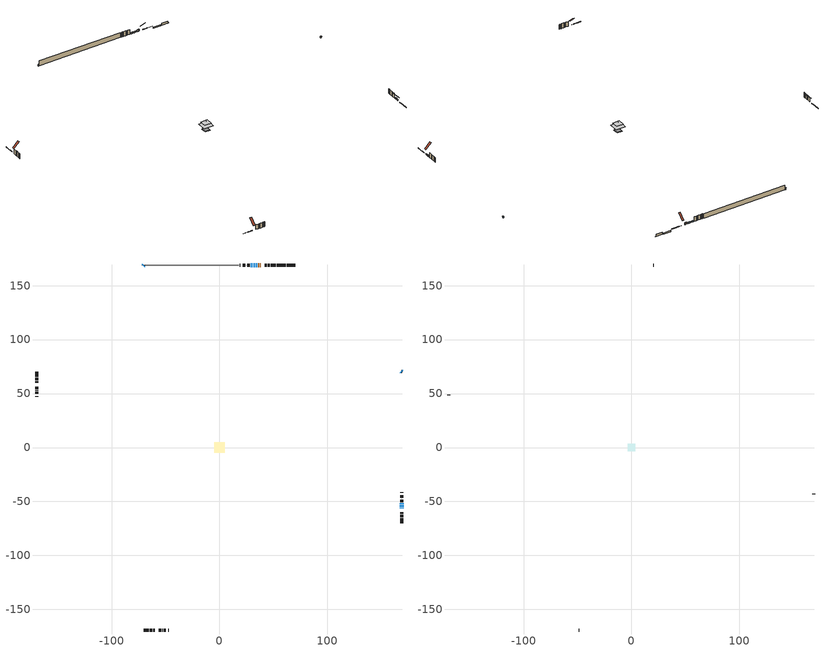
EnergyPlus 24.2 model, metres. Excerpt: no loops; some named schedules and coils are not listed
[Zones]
conditioned space
 floor outside (Floor1 construction): -0.71,-0.71 -0.71,0.71 0.71,0.71 0.71,-0.71 z1.37
 floor adiabatic (AdiabaticFloorConstruction): -4.86,-4.86 -4.86,4.86 4.86,4.86 4.86,-4.86 z3.81
 floor foundation (Slab1 construction): -2.56,-2.56 -2.56,2.56 2.56,2.56 2.56,-2.56 z-0.76
 floor foundation (Slab1 construction 1): -2.61,-2.61 -2.61,2.61 2.61,2.61 2.61,-2.61 z-1.07
 wall outside (RimJoist1 construction): 52.04,169.12 47.37,169.12 / -70.05,-169.12 -65.39,-169.12 / -169.12,70.05 -169.12,65.39 / 169.12,-70.05 169.12,-65.39 z1.37:1.67
 wall outside (RimJoist2 construction): 46.44,169.12 44.5,169.12 / -64.46,-169.12 -62.52,-169.12 / -169.12,64.46 -169.12,62.52 / 169.12,-64.46 169.12,-62.52 z1.37:1.67
 wall outside (RimJoist3 construction): 43.57,169.12 42.04,169.12 / -61.59,-169.12 -60.06,-169.12 / -169.12,61.59 -169.12,60.06 / 169.12,-61.59 169.12,-60.06 z1.37:1.67
 wall outside (AdiabaticWallConstruction 1): 38.21,169.12 37.92,169.12 / 36.99,169.12 36.06,169.12 z1.37:3.4
 wall outside (AdiabaticWallConstruction): 169.12,-56.22 169.12,-55.66 z1.37:2.23; 35.13,169.12 34.16,169.12 / 33.23,169.12 32.35,169.12 / 31.42,169.12 31.03,169.12 / 30.11,169.12 29.17,169.12 / 169.12,-52.64 169.12,-51.81 z1.37:2.59; 169.12,-54.74 169.12,-53.57 z1.37:2.54; 169.12,70.05 168.62,70.56 / -70.05,169.12 -70.56,168.62 z1.37:2.44
 wall outside (Wall1 construction): 28.24,169.12 25.8,169.12 / -56.22,-169.12 -53.78,-169.12 / -169.12,56.22 -169.12,53.78 / 169.12,-50.88 169.12,-48.44 z1.37:6.25
 wall outside (Wall2 construction): 24.87,169.12 24.8,169.12 / -52.85,-169.12 -52.78,-169.12 / -169.12,52.85 -169.12,52.78 / 169.12,-47.51 169.12,-47.44 z1.37:6.25
 wall outside (Wall3 construction): 23.88,169.12 21.62,169.12 / -51.85,-169.12 -49.6,-169.12 / -169.12,51.85 -169.12,49.6 / 169.12,-46.51 169.12,-44.26 z1.37:6.25
 wall outside (Wall5 construction): 19.41,169.12 18.98,169.12 / -47.39,-169.12 -46.95,-169.12 / -169.12,47.39 -169.12,46.95 / 169.12,-42.05 169.12,-41.61 z1.37:6.25
 wall foundation (FoundationWall1 construction): 62.13,169.12,-0.76 62.13,169.12,1.37 68.62,169.12,1.37 68.62,169.12,-0.66 70.05,169.12,-0.66 70.05,169.12,-0.76
 wall foundation (FoundationWall2 construction): 61.2,169.12 52.97,169.12 z-1.07:0.3
 wall adiabatic (Wall6 construction): 18.05,169.12 -69.12,169.12 z1.37:6.25
 window (WindowConstruction): 169.12,-56.22 169.12,-55.66 z1.37:2.23
 window (WindowConstruction 1): 35.13,169.12 34.16,169.12 z1.37:2.59
 window (WindowConstruction 7): 33.23,169.12 32.35,169.12 z1.37:2.59
 window (WindowConstruction 2): 169.12,-54.74 169.12,-53.57 z1.37:2.54
 window (WindowConstruction 3): 31.42,169.12 31.04,169.12 z1.37:2.59
 window (WindowConstruction 4): 30.11,169.12 29.17,169.12 z1.37:2.59
 window (WindowConstruction 5): 169.12,70.05 168.62,70.56 z1.37:2.44
 window (WindowConstruction 6): -70.05,169.12 -70.56,168.62 z1.37:2.44
 window (WindowConstruction 8): 169.12,-52.64 169.12,-51.81 z1.37:2.59
 door (Door): 38.21,169.12 37.92,169.12 z1.37:3.4
 door (Door 1): 36.99,169.12 36.06,169.12 z1.37:3.4
 ceiling adiabatic (AdiabaticFloorConstruction): 4.86,-4.86 4.86,4.86 -4.86,4.86 -4.86,-4.86 z3.81
 roof outside (Roof2 construction): -1.52,1.52 -1.52,-1.52 1.52,-1.52 1.52,1.52 z6.25
attic - vented
 floor to conditioned space (Floor2 construction Reversed): -3.32,-3.32 -3.32,3.32 3.32,3.32 3.32,-3.32 z6.25
 wall outside (Wall4 construction): 20.69,169.12 20.34,169.12 / -48.67,-169.12 -48.32,-169.12 / -169.12,48.67 -169.12,48.32 / 169.12,-43.33 169.12,-42.98 z1.37:6.25
 roof outside (Roof1 construction): 39.14,169.12,6.25 39.14,163.54,11.83 41.11,163.54,11.83 41.11,169.12,6.25; -57.15,-169.12,6.25 -57.15,-163.54,11.83 -59.13,-163.54,11.83 -59.13,-169.12,6.25; -169.12,57.15,6.25 -163.54,57.15,11.83 -163.54,59.13,11.83 -169.12,59.13,6.25; 169.12,-57.15,6.25 163.54,-57.15,11.83 163.54,-59.13,11.83 169.12,-59.13,6.25
shading: 169.12,-55.37 169.12,-56.52 169.42,-56.52 169.42,-55.37 z2.53; 169.12,-53.27 169.12,-55.03 169.73,-55.03 169.73,-53.27 z2.84; 168.41,70.77 169.34,69.84 169.55,70.05 168.62,70.98 z2.74; -70.77,168.41 -69.84,169.34 -70.05,169.55 -70.98,168.62 z2.74
[Building]
Building 1: Terrain=Suburbs
[Site:Location]
Vancouver Intl AP_BC: Latitude {deg}=49.19; Longitude {deg}=-123.18; Time Zone {hr}=-8; Elevation {m}=4; Keep Site Location Information=Yes
[Site:GroundTemperature:Shallow]
8.06451, 6.96315, 6.87495, 7.3976, 9.49575, 11.5841, 13.3946, 14.5416, 14.639, 13.7062, 11.9418, 9.91751
[Site:WaterMainsTemperature]
Calculation Method=Schedule; Temperature Schedule=mains temperature schedule
[Material] Roughness=Rough; Thermal Absorptance=0.9
Name | Thickness {m} | Conductivity {W/m-K} | Density {kg/m3} | Specific Heat {J/kg-K} | Solar Absorptance | Visible Absorptance
asphalt or fiberglass shingles | 0.00635 | 0.162714 | 1121.4 | 1465.45 | 0.4 | 0.4
ceiling loosefill ins | 0.0846667 | 0.0480833 | 16.02 | 1046.75 | 0.7 | 0.7
ceiling stud and cavity | 0.1397 | 0.112217 | 65.682 | 1177.47 | 0.7 | 0.7
concrete 4.0 in. | 0.1016 | 1.803125 | 2242.8 | 837.4 | 0.7 | 0.7
concrete 8.0 in. | 0.2032 | 1.803125 | 2242.8 | 837.4 | 0.7 | 0.7
door material | 0.04445 | 0.188738 | 512.64 | 1214.23 | 0.7 | 0.7
door material 1 | 0.04445 | 0.0451087 | 512.64 | 1214.23 | 0.7 | 0.7
exterior vertical ins | 0.0424921 | 0.029427 | 32.04 | 1214.23 | 0.7 | 0.7
exterior vertical ins 1 | 0.0413154 | 0.029427 | 32.04 | 1214.23 | 0.7 | 0.7
floor covering | 0.0127 | 0.0433444 | 54.468 | 1339.84 | 0.6 | 0.6
floor rigid ins; roof rigid ins | 0.051816 | 0.029427 | 32.04 | 1214.23 | 0.7 | 0.7
floor rigid ins 1; wall rigid ins 1 | 0.512978 | 0.029427 | 32.04 | 1214.23 | 0.7 | 0.7
floor stud and cavity | 0.1397 | 0.0882315 | 92.3553 | 1139.71 | 0.7 | 0.7
floor stud and cavity 1 | 0.1397 | 1.75129 | 37.0049 | 1207.88 | 0.7 | 0.7
furniture material conditioned space 1 | 0.1524 | 0.115458 | 640.8 | 1214.23 | 0.6 | 0.6
gypsum board | 0.0127 | 0.160291 | 801 | 837.4 | 0.6 | 0.6
gypsum board 1 | 0.0127 | 0.160291 | 801 | 837.4 | 0.7 | 0.7
osb sheathing 0.5 in. | 0.0127 | 0.115458 | 512.64 | 1214.23 | 0.7 | 0.7
osb sheathing 0.75 in. | 0.01905 | 0.115458 | 512.64 | 1214.23 | 0.7 | 0.7
osb sheathing 2.0 in. | 0.0508 | 0.115458 | 512.64 | 1214.23 | 0.7 | 0.7
rim joist stud and cavity | 0.0508 | 0.0281579 | 125.044 | 1163.47 | 0.6 | 0.6
rim joist stud and cavity 1 | 0.0508 | 0.028296 | 125.044 | 1163.47 | 0.6 | 0.6
roof stud and cavity | 0.2032 | 0.1892 | 78.34581 | 1123.46 | 0.7 | 0.7
wall rigid ins | 0.051816 | 0.029427 | 32.04 | 1214.23 | 0.4 | 0.4
wall stud and cavity | 0.1397 | 0.0740787 | 139.0536 | 1170.24 | 0.7 | 0.7
wall stud and cavity 1 | 0.1397 | 0.0902599 | 139.0536 | 1170.24 | 0.7 | 0.7
wall stud and cavity 2 | 0.1397 | 0.0739406 | 139.0536 | 1170.24 | 0.7 | 0.7
wall stud and cavity 3 | 0.0889 | 6.9971 | 50.32683 | 1063.81 | 0.6 | 0.6
wall stud and cavity 4 | 0.1397 | 0.0958206 | 139.0536 | 1170.24 | 0.7 | 0.7
wall stud and cavity 5 | 0.1397 | 0.47928 | 139.0536 | 1170.24 | 0.7 | 0.7
wall stud and cavity 6 | 0.0889 | 0.380278 | 52.3479 | 1209.89 | 0.7 | 0.7
wall stud and cavity 7 | 0.0889 | 0.391764 | 83.0341 | 1211.67 | 0.7 | 0.7
wood siding | 0.0254 | 0.102417 | 544.68 | 1172.36 | 0.4 | 0.4
wood siding 1 | 0.00254 | 0.102417 | 544.68 | 1172.36 | 0.4 | 0.4
wood siding 2; wood siding 3; wood siding 4 | 0.0254 | 0.102417 | 544.68 | 1172.36 | 0.7 | 0.7
[WindowMaterial:SimpleGlazingSystem]
Name | U-Factor {W/m2-K} | Solar Heat Gain Coefficient
WindowMaterial | 2.24622 | 0.33
WindowMaterial 1 | 1.99127 | 0.38
WindowMaterial 2 | 2.09632 | 0.37
WindowMaterial 3 | 3.13369 | 0.48
WindowMaterial 4 | 1.83456 | 0.43
WindowMaterial 5 | 2.1054 | 0.36
WindowMaterial 6 | 2.95142 | 0.64
WindowMaterial 7 | 2.16161 | 0.35
[Construction]
AdiabaticFloorConstruction: floor stud and cavity 1, floor rigid ins 1, osb sheathing 0.75 in., floor covering
AdiabaticWallConstruction: wood siding 3, wall rigid ins 1, wall stud and cavity 6, gypsum board
AdiabaticWallConstruction 1: wood siding 4, wall rigid ins 1, wall stud and cavity 6, gypsum board
Door: door material
Door 1: door material 1
Floor1 construction: floor stud and cavity, floor rigid ins, osb sheathing 0.75 in., floor covering
Floor2 construction Reversed: gypsum board, ceiling stud and cavity, ceiling loosefill ins
FoundationWall1 construction; FoundationWall2 construction: concrete 8.0 in., gypsum board 1
furniture construction conditioned space 1: furniture material conditioned space 1
PartitionWallConstruction: gypsum board, wall stud and cavity 7, gypsum board
RimJoist1 construction: wood siding 2, osb sheathing 2.0 in., rim joist stud and cavity
RimJoist2 construction; RimJoist3 construction: wood siding 2, osb sheathing 2.0 in., rim joist stud and cavity 1
Roof1 construction: asphalt or fiberglass shingles
Roof2 construction: asphalt or fiberglass shingles, roof rigid ins, osb sheathing 0.75 in., roof stud and cavity, gypsum board
Slab1 construction; Slab1 construction 1: concrete 4.0 in.
Wall1 construction: wood siding, osb sheathing 0.5 in., wall stud and cavity, gypsum board
Wall2 construction: wood siding, osb sheathing 0.5 in., wall stud and cavity 1, gypsum board
Wall3 construction: wood siding, osb sheathing 0.5 in., wall stud and cavity 2, gypsum board
Wall4 construction: wood siding 1, wall stud and cavity 3
Wall5 construction: wood siding, osb sheathing 0.5 in., wall stud and cavity 4, gypsum board
Wall6 construction: wall rigid ins, osb sheathing 0.5 in., wall stud and cavity 5, gypsum board
WindowConstruction: WindowMaterial
WindowConstruction 1: WindowMaterial 1
WindowConstruction 2: WindowMaterial 2
WindowConstruction 3: WindowMaterial 3
WindowConstruction 4: WindowMaterial 4
WindowConstruction 5; WindowConstruction 6: WindowMaterial 5
WindowConstruction 7: WindowMaterial 6
WindowConstruction 8: WindowMaterial 7
[Zone] Multiplier=1; Part of Total Floor Area=Yes
Name | Volume {m3}
attic - vented | 34.5724
conditioned space | 380.4
[Space]
Name | Zone | Volume {m3}
attic - vented 1 | attic - vented | 34.5724
conditioned space 1 | conditioned space | 380.4
[ZoneInfiltration:EffectiveLeakageArea]
infil attic - vented 1: Zone or Space=attic - vented 1; Schedule=Always On Discrete; Effective Air Leakage Area {cm2}=1826.9; Stack Coefficient=0.00072766; Wind Coefficient=1.82257e-05
[ZoneMixing]
whole house fan mix: Zone or Space=attic - vented; Schedule=Always On Continuous; Design Flow Rate Calculation Method=Flow/Zone; Design Flow Rate {m3/s}=0; Source Zone or Space=conditioned space
[SurfaceProperty:ExposedFoundationPerimeter] Exposed Perimeter Calculation Method=TotalExposedPerimeter
Name | Total Exposed Perimeter {m}
Slab1 | 7.92501
Slab1 1 | 8.23
[InternalMass] Zone or ZoneList=conditioned space; Space or SpaceList=conditioned space 1
Name | Construction | Surface Area {m2}
furniture mass conditioned space 1 | furniture construction conditioned space 1 | 59.9921
partition wall mass | PartitionWallConstruction | 149.98
[Lights]
interior lighting: Zone or ZoneList or Space or SpaceList=conditioned space 1; Schedule=interior lighting schedule; Design Level Calculation Method=LightingLevel; Lighting Level {W}=343.2; Return Air Fraction=0; Fraction Radiant=0.6; Fraction Visible=0.2; Fraction Replaceable=1
[People]
occupants: Zone or ZoneList or Space or SpaceList=conditioned space 1; Number of People Schedule=occupants schedule; Number of People Calculation Method=People; Number of People=3; Fraction Radiant=0.314171; Sensible Heat Fraction=0.56303; Activity Level Schedule=occupants activity schedule; Carbon Dioxide Generation Rate {m3/s-W}=0; Enable ASHRAE 55 Comfort Warnings=No; Mean Radiant Temperature Calculation Type=EnclosureAveraged
[ElectricEquipment] Zone or ZoneList or Space or SpaceList=conditioned space 1; Design Level Calculation Method=EquipmentLevel
Name | Schedule | Design Level {W} | Fraction Latent | Fraction Radiant | Fraction Lost
clothes dryer | clothes dryer schedule | 140.772 | 0.015 | 0.081 | 0.85
clothes washer | clothes washer schedule | 32.1985 | 0.03 | 0.162 | 0.7
cooking range | cooking range schedule | 208.969 | 0.08 | 0.432 | 0.2
dishwasher | dishwasher schedule | 66.8632 | 0.3 | 0.18 | 0.4
fridge | fridge schedule | 72.9452 | 0 | 0.6 | 0
mech vent bath fan 0 | mech vent bath fan 0 schedule | 25.1 | 0 | 0 | 1
mech vent bath fan 1 | mech vent bath fan 1 schedule | 25.1 | 0 | 0 | 1
mech vent house fan | mech vent house fan schedule | 0 | 0 | 0 | 1
mech vent house fan cfis | mech vent house fan cfis schedule | 0 | 0 | 0 | 0
mech vent range fan 0 | mech vent range fan 0 schedule | 57 | 0 | 0 | 1
misc plug loads | misc plug loads schedule | 494.7 | 0.045 | 0.513 | 0.1
whole house fan | Always On Discrete | 0 | 0 | 0 | 1
[OtherEquipment] Zone or ZoneList or Space or SpaceList=conditioned space 1; Design Level Calculation Method=EquipmentLevel
Name | Fuel Type | Schedule | Design Level {W} | Fraction Latent | Fraction Radiant | Fraction Lost
clothes dryer 1 | Electricity | clothes dryer schedule | 0 | 0.015 | 0.081 | 0.85
cooking range 1 | Electricity | cooking range schedule | 0 | 0.08 | 0.432 | 0.2
general water use latent | None | general water use schedule | 59.3978 | 1 | 0 | 0
general water use sensible | None | general water use schedule | -58.539 | 0 | 0.6 | 0
mech vent house fan latent load | None | Always On Discrete | 0 | 1 | 0 | 0
mech vent house fan sensible load | None | Always On Discrete | 0 | 0 | 0 | 0
water heater energy adjustment1 | Electricity | Always On Discrete | 0.01 | 0 | 0 | 1
[ZoneInfiltration:DesignFlowRate] Zone or ZoneList or Space or SpaceList=conditioned space 1; Schedule=Always On Discrete; Design Flow Rate Calculation Method=Flow/Zone; Design Flow Rate {m3/s}=0
infil flow; natural vent flow; whole house fan flow
[ZoneControl:Thermostat]
conditioned space Thermostat: Zone or ZoneList=conditioned space; Control Type Schedule=conditioned space Thermostat Schedule; Control 1=conditioned space temperature setpoint; Temperature Difference Between Cutout And Setpoint {deltaC}=0
[ThermostatSetpoint:DualSetpoint]
conditioned space temperature setpoint: Heating Setpoint Temperature Schedule=heating setpoint; Cooling Setpoint Temperature Schedule=cooling setpoint
[AirLoopHVAC:UnitarySystem]
unit heater unitary system: Control Type=Load; Controlling Zone or Thermostat Location=conditioned space; Dehumidification Control Type=None; Availability Schedule=Always On Discrete; Supply Fan=unit heater supply fan; Fan Placement=BlowThrough; Supply Air Fan Operating Mode Schedule=unit heater auto fan schedule; Heating Coil=unit heater htg coil; DX Heating Coil Sizing Ratio=1; Use DOAS DX Cooling Coil=No; Minimum Supply Air Temperature {C}=2; Latent Load Control=SensibleOnlyLoadControl; Cooling Supply Air Flow Rate Method=None; Heating Supply Air Flow Rate Method=SupplyAirFlowRate; Heating Supply Air Flow Rate {m3/s}=0.00141584; No Load Supply Air Flow Rate Method=SupplyAirFlowRate; No Load Supply Air Flow Rate {m3/s}=0; No Load Supply Air Flow Rate Control Set To Low Speed=Yes; Maximum Supply Air Temperature {C}=48.8889; Maximum Outdoor Dry-Bulb Temperature for Supplemental Heater Operation {C}=21; Ancillary On-Cycle Electric Power {W}=0; Ancillary Off-Cycle Electric Power {W}=0
[Zone equipment]
conditioned space: electric baseboard, unit heater unitary system
[Foundation:Kiva] Initial Indoor Air Temperature {C}=18; Wall Depth Below Slab {m}=0.2032; Custom Block X Position 1 {m}=0.2159; Custom Block Z Position 1 {m}=0
Name | Wall Height Above Grade {m} | Custom Block Material Name 1 | Custom Block Depth 1 {m}
Foundation Kiva 1 | 1.37002 | exterior vertical ins | 2.13
Foundation Kiva 2 | 0.300015 | exterior vertical ins 1 | 1.37002
[Foundation:Kiva:Settings]
Soil Conductivity {W/m-K}=0.849921; Soil Density {kg/m3}=1842.3; Soil Specific Heat {J/kg-K}=418.7; Ground Solar Absorptivity=0.9; Ground Thermal Absorptivity=0.9; Ground Surface Roughness {m}=0.03; Far-Field Width {m}=40; Deep-Ground Boundary Condition=ZeroFlux; Deep-Ground Depth {m}=40; Minimum Cell Dimension {m}=0.2; Maximum Cell Growth Coefficient=3; Simulation Timestep=Timestep
[Exterior:Lights]
exterior lighting: Schedule=exterior lighting schedule; Design Level {W}=75.6
[EnergyManagementSystem:Sensor] Output:Variable or Output:Meter Index Key=conditioned space
Name | Output:Variable or Output:Meter
conditioned_space_clg_unmet_s | Zone Cooling Setpoint Not Met Time
conditioned_space_htg_unmet_s | Zone Heating Setpoint Not Met Time
fridge_tin_s; tin_s; tin_s_1 | Zone Mean Air Temperature
tout_s | Zone Outdoor Air Drybulb Temperature
win_s | Zone Air Humidity Ratio
[Schedule:Constant]
Name | Hourly Value
Always On Continuous; mech vent house fan schedule; mech vent house fan cfis schedule; Always On Discrete | 1
occupants activity schedule | 117.228
fridge schedule; unit heater auto fan schedule | 0
[Schedule:Week:Daily]
interior lighting schedule Week Rule - Jan1-Jan27: interior lighting schedule day, interior lighting schedule day, interior lighting schedule day, interior lighting schedule day, interior lighting schedule day, interior lighting schedule day, interior lighting schedule day, interior lighting schedule default day, interior lighting schedule default day, interior lighting schedule default day, interior lighting schedule default day, interior lighting schedule default day
interior lighting schedule Week Rule - Jan28-Feb3: interior lighting schedule day, interior lighting schedule day, interior lighting schedule day, interior lighting schedule day, interior lighting schedule day 1, interior lighting schedule day 1, interior lighting schedule day 1, interior lighting schedule default day, interior lighting schedule default day, interior lighting schedule default day, interior lighting schedule default day, interior lighting schedule default day
interior lighting schedule Week Rule - Feb4-Feb24: interior lighting schedule day 1, interior lighting schedule day 1, interior lighting schedule day 1, interior lighting schedule day 1, interior lighting schedule day 1, interior lighting schedule day 1, interior lighting schedule day 1, interior lighting schedule default day, interior lighting schedule default day, interior lighting schedule default day, interior lighting schedule default day, interior lighting schedule default day
interior lighting schedule Week Rule - Feb25-Mar3: interior lighting schedule day 1, interior lighting schedule day 1, interior lighting schedule day 1, interior lighting schedule day 1, interior lighting schedule day 2, interior lighting schedule day 2, interior lighting schedule day 2, interior lighting schedule default day, interior lighting schedule default day, interior lighting schedule default day, interior lighting schedule default day, interior lighting schedule default day
interior lighting schedule Week Rule - Mar4-Mar31: interior lighting schedule day 2, interior lighting schedule day 2, interior lighting schedule day 2, interior lighting schedule day 2, interior lighting schedule day 2, interior lighting schedule day 2, interior lighting schedule day 2, interior lighting schedule default day, interior lighting schedule default day, interior lighting schedule default day, interior lighting schedule default day, interior lighting schedule default day
interior lighting schedule Week Rule - Apr1-Apr28: interior lighting schedule day 3, interior lighting schedule day 3, interior lighting schedule day 3, interior lighting schedule day 3, interior lighting schedule day 3, interior lighting schedule day 3, interior lighting schedule day 3, interior lighting schedule default day, interior lighting schedule default day, interior lighting schedule default day, interior lighting schedule default day, interior lighting schedule default day
interior lighting schedule Week Rule - Apr29-May5: interior lighting schedule day 3, interior lighting schedule day 3, interior lighting schedule day 4, interior lighting schedule day 4, interior lighting schedule day 4, interior lighting schedule day 4, interior lighting schedule day 4, interior lighting schedule default day, interior lighting schedule default day, interior lighting schedule default day, interior lighting schedule default day, interior lighting schedule default day
interior lighting schedule Week Rule - May6-May26: interior lighting schedule day 4, interior lighting schedule day 4, interior lighting schedule day 4, interior lighting schedule day 4, interior lighting schedule day 4, interior lighting schedule day 4, interior lighting schedule day 4, interior lighting schedule default day, interior lighting schedule default day, interior lighting schedule default day, interior lighting schedule default day, interior lighting schedule default day
interior lighting schedule Week Rule - May27-Jun2: interior lighting schedule day 4, interior lighting schedule day 4, interior lighting schedule day 4, interior lighting schedule day 4, interior lighting schedule day 4, interior lighting schedule day 5, interior lighting schedule day 5, interior lighting schedule default day, interior lighting schedule default day, interior lighting schedule default day, interior lighting schedule default day, interior lighting schedule default day
interior lighting schedule Week Rule - Jun3-Jun30: interior lighting schedule day 5, interior lighting schedule day 5, interior lighting schedule day 5, interior lighting schedule day 5, interior lighting schedule day 5, interior lighting schedule day 5, interior lighting schedule day 5, interior lighting schedule default day, interior lighting schedule default day, interior lighting schedule default day, interior lighting schedule default day, interior lighting schedule default day
interior lighting schedule Week Rule - Jul1-Jul28: interior lighting schedule day 6, interior lighting schedule day 6, interior lighting schedule day 6, interior lighting schedule day 6, interior lighting schedule day 6, interior lighting schedule day 6, interior lighting schedule day 6, interior lighting schedule default day, interior lighting schedule default day, interior lighting schedule default day, interior lighting schedule default day, interior lighting schedule default day
interior lighting schedule Week Rule - Jul29-Aug4: interior lighting schedule day 6, interior lighting schedule day 6, interior lighting schedule day 6, interior lighting schedule day 7, interior lighting schedule day 7, interior lighting schedule day 7, interior lighting schedule day 7, interior lighting schedule default day, interior lighting schedule default day, interior lighting schedule default day, interior lighting schedule default day, interior lighting schedule default day
interior lighting schedule Week Rule - Aug5-Aug25: interior lighting schedule day 7, interior lighting schedule day 7, interior lighting schedule day 7, interior lighting schedule day 7, interior lighting schedule day 7, interior lighting schedule day 7, interior lighting schedule day 7, interior lighting schedule default day, interior lighting schedule default day, interior lighting schedule default day, interior lighting schedule default day, interior lighting schedule default day
interior lighting schedule Week Rule - Aug26-Sep1: interior lighting schedule day 7, interior lighting schedule day 7, interior lighting schedule day 7, interior lighting schedule day 7, interior lighting schedule day 7, interior lighting schedule day 7, interior lighting schedule day 8, interior lighting schedule default day, interior lighting schedule default day, interior lighting schedule default day, interior lighting schedule default day, interior lighting schedule default day
interior lighting schedule Week Rule - Sep2-Sep29: interior lighting schedule day 8, interior lighting schedule day 8, interior lighting schedule day 8, interior lighting schedule day 8, interior lighting schedule day 8, interior lighting schedule day 8, interior lighting schedule day 8, interior lighting schedule default day, interior lighting schedule default day, interior lighting schedule default day, interior lighting schedule default day, interior lighting schedule default day
interior lighting schedule Week Rule - Sep30-Oct6: interior lighting schedule day 8, interior lighting schedule day 9, interior lighting schedule day 9, interior lighting schedule day 9, interior lighting schedule day 9, interior lighting schedule day 9, interior lighting schedule day 9, interior lighting schedule default day, interior lighting schedule default day, interior lighting schedule default day, interior lighting schedule default day, interior lighting schedule default day
interior lighting schedule Week Rule - Oct7-Oct27: interior lighting schedule day 9, interior lighting schedule day 9, interior lighting schedule day 9, interior lighting schedule day 9, interior lighting schedule day 9, interior lighting schedule day 9, interior lighting schedule day 9, interior lighting schedule default day, interior lighting schedule default day, interior lighting schedule default day, interior lighting schedule default day, interior lighting schedule default day
interior lighting schedule Week Rule - Oct28-Nov3: interior lighting schedule day 9, interior lighting schedule day 9, interior lighting schedule day 9, interior lighting schedule day 9, interior lighting schedule day 10, interior lighting schedule day 10, interior lighting schedule day 10, interior lighting schedule default day, interior lighting schedule default day, interior lighting schedule default day, interior lighting schedule default day, interior lighting schedule default day
interior lighting schedule Week Rule - Nov4-Nov24: interior lighting schedule day 10, interior lighting schedule day 10, interior lighting schedule day 10, interior lighting schedule day 10, interior lighting schedule day 10, interior lighting schedule day 10, interior lighting schedule day 10, interior lighting schedule default day, interior lighting schedule default day, interior lighting schedule default day, interior lighting schedule default day, interior lighting schedule default day
interior lighting schedule Week Rule - Nov25-Dec1: interior lighting schedule day 10, interior lighting schedule day 10, interior lighting schedule day 10, interior lighting schedule day 10, interior lighting schedule day 10, interior lighting schedule day 10, interior lighting schedule day 11, interior lighting schedule default day, interior lighting schedule default day, interior lighting schedule default day, interior lighting schedule default day, interior lighting schedule default day
interior lighting schedule Week Rule - Dec2-Dec31: interior lighting schedule day 11, interior lighting schedule day 11, interior lighting schedule day 11, interior lighting schedule day 11, interior lighting schedule day 11, interior lighting schedule day 11, interior lighting schedule day 11, interior lighting schedule default day, interior lighting schedule default day, interior lighting schedule default day, interior lighting schedule default day, interior lighting schedule default day
occupants schedule Week Rule - Jan1-Dec31: occupants schedule day, occupants schedule day, occupants schedule day, occupants schedule day, occupants schedule day, occupants schedule day, occupants schedule day, occupants schedule default day, occupants schedule default day, occupants schedule default day, occupants schedule default day, occupants schedule default day
clothes dryer schedule Week Rule - Jan1-Dec31: clothes dryer schedule day, clothes dryer schedule day, clothes dryer schedule day, clothes dryer schedule day, clothes dryer schedule day, clothes dryer schedule day, clothes dryer schedule day, clothes dryer schedule default day, clothes dryer schedule default day, clothes dryer schedule default day, clothes dryer schedule default day, clothes dryer schedule default day
clothes washer schedule Week Rule - Jan1-Dec31: clothes washer schedule day, clothes washer schedule day, clothes washer schedule day, clothes washer schedule day, clothes washer schedule day, clothes washer schedule day, clothes washer schedule day, clothes washer schedule default day, clothes washer schedule default day, clothes washer schedule default day, clothes washer schedule default day, clothes washer schedule default day
cooking range schedule Week Rule - Jan1-Dec31: cooking range schedule day, cooking range schedule day, cooking range schedule day, cooking range schedule day, cooking range schedule day, cooking range schedule day, cooking range schedule day, cooking range schedule default day, cooking range schedule default day, cooking range schedule default day, cooking range schedule default day, cooking range schedule default day
dishwasher schedule Week Rule - Jan1-Dec31: dishwasher schedule day, dishwasher schedule day, dishwasher schedule day, dishwasher schedule day, dishwasher schedule day, dishwasher schedule day, dishwasher schedule day, dishwasher schedule default day, dishwasher schedule default day, dishwasher schedule default day, dishwasher schedule default day, dishwasher schedule default day
mech vent bath fan 0 schedule Week Rule - Jan1-Dec31: mech vent bath fan 0 schedule day, mech vent bath fan 0 schedule day, mech vent bath fan 0 schedule day, mech vent bath fan 0 schedule day, mech vent bath fan 0 schedule day, mech vent bath fan 0 schedule day, mech vent bath fan 0 schedule day, mech vent bath fan 0 schedule default day, mech vent bath fan 0 schedule default day, mech vent bath fan 0 schedule default day, mech vent bath fan 0 schedule default day, mech vent bath fan 0 schedule default day
mech vent bath fan 1 schedule Week Rule - Jan1-Dec31: mech vent bath fan 1 schedule day, mech vent bath fan 1 schedule day, mech vent bath fan 1 schedule day, mech vent bath fan 1 schedule day, mech vent bath fan 1 schedule day, mech vent bath fan 1 schedule day, mech vent bath fan 1 schedule day, mech vent bath fan 1 schedule default day, mech vent bath fan 1 schedule default day, mech vent bath fan 1 schedule default day, mech vent bath fan 1 schedule default day, mech vent bath fan 1 schedule default day
mech vent range fan 0 schedule Week Rule - Jan1-Dec31: mech vent range fan 0 schedule day, mech vent range fan 0 schedule day, mech vent range fan 0 schedule day, mech vent range fan 0 schedule day, mech vent range fan 0 schedule day, mech vent range fan 0 schedule day, mech vent range fan 0 schedule day, mech vent range fan 0 schedule default day, mech vent range fan 0 schedule default day, mech vent range fan 0 schedule default day, mech vent range fan 0 schedule default day, mech vent range fan 0 schedule default day
misc plug loads schedule Week Rule - Jan1-Dec31: misc plug loads schedule day, misc plug loads schedule day, misc plug loads schedule day, misc plug loads schedule day, misc plug loads schedule day, misc plug loads schedule day, misc plug loads schedule day, misc plug loads schedule default day, misc plug loads schedule default day, misc plug loads schedule default day, misc plug loads schedule default day, misc plug loads schedule default day
general water use schedule Week Rule - Jan1-Dec31: general water use schedule day, general water use schedule day, general water use schedule day, general water use schedule day, general water use schedule day, general water use schedule day, general water use schedule day, general water use schedule default day, general water use schedule default day, general water use schedule default day, general water use schedule default day, general water use schedule default day
exterior lighting schedule Week Rule - Jan1-Jan27: exterior lighting schedule day, exterior lighting schedule day, exterior lighting schedule day, exterior lighting schedule day, exterior lighting schedule day, exterior lighting schedule day, exterior lighting schedule day, exterior lighting schedule default day, exterior lighting schedule default day, exterior lighting schedule default day, exterior lighting schedule default day, exterior lighting schedule default day
exterior lighting schedule Week Rule - Jan28-Feb3: exterior lighting schedule day, exterior lighting schedule day, exterior lighting schedule day, exterior lighting schedule day, exterior lighting schedule day 1, exterior lighting schedule day 1, exterior lighting schedule day 1, exterior lighting schedule default day, exterior lighting schedule default day, exterior lighting schedule default day, exterior lighting schedule default day, exterior lighting schedule default day
exterior lighting schedule Week Rule - Feb4-Feb24: exterior lighting schedule day 1, exterior lighting schedule day 1, exterior lighting schedule day 1, exterior lighting schedule day 1, exterior lighting schedule day 1, exterior lighting schedule day 1, exterior lighting schedule day 1, exterior lighting schedule default day, exterior lighting schedule default day, exterior lighting schedule default day, exterior lighting schedule default day, exterior lighting schedule default day
exterior lighting schedule Week Rule - Feb25-Mar3: exterior lighting schedule day 1, exterior lighting schedule day 1, exterior lighting schedule day 1, exterior lighting schedule day 1, exterior lighting schedule day 2, exterior lighting schedule day 2, exterior lighting schedule day 2, exterior lighting schedule default day, exterior lighting schedule default day, exterior lighting schedule default day, exterior lighting schedule default day, exterior lighting schedule default day
exterior lighting schedule Week Rule - Mar4-Mar31: exterior lighting schedule day 2, exterior lighting schedule day 2, exterior lighting schedule day 2, exterior lighting schedule day 2, exterior lighting schedule day 2, exterior lighting schedule day 2, exterior lighting schedule day 2, exterior lighting schedule default day, exterior lighting schedule default day, exterior lighting schedule default day, exterior lighting schedule default day, exterior lighting schedule default day
[Schedule:Year]
interior lighting schedule: interior lighting schedule Week Rule - Jan1-Jan27, 1, 1, 1, 27, interior lighting schedule Week Rule - Jan28-Feb3, 1, 28, 2, 3, interior lighting schedule Week Rule - Feb4-Feb24, 2, 4, 2, 24, interior lighting schedule Week Rule - Feb25-Mar3, 2, 25, 3, 3, interior lighting schedule Week Rule - Mar4-Mar31, 3, 4, 3, 31, interior lighting schedule Week Rule - Apr1-Apr28, 4, 1, 4, 28, interior lighting schedule Week Rule - Apr29-May5, 4, 29, 5, 5, interior lighting schedule Week Rule - May6-May26, 5, 6, 5, 26, interior lighting schedule Week Rule - May27-Jun2, 5, 27, 6, 2, interior lighting schedule Week Rule - Jun3-Jun30, 6, 3, 6, 30, interior lighting schedule Week Rule - Jul1-Jul28, 7, 1, 7, 28, interior lighting schedule Week Rule - Jul29-Aug4, 7, 29, 8, 4, interior lighting schedule Week Rule - Aug5-Aug25, 8, 5, 8, 25, interior lighting schedule Week Rule - Aug26-Sep1, 8, 26, 9, 1, interior lighting schedule Week Rule - Sep2-Sep29, 9, 2, 9, 29, interior lighting schedule Week Rule - Sep30-Oct6, 9, 30, 10, 6, interior lighting schedule Week Rule - Oct7-Oct27, 10, 7, 10, 27, interior lighting schedule Week Rule - Oct28-Nov3, 10, 28, 11, 3, interior lighting schedule Week Rule - Nov4-Nov24, 11, 4, 11, 24, interior lighting schedule Week Rule - Nov25-Dec1, 11, 25, 12, 1, interior lighting schedule Week Rule - Dec2-Dec31, 12, 2, 12, 31
occupants schedule: occupants schedule Week Rule - Jan1-Dec31, 1, 1, 12, 31
clothes dryer schedule: clothes dryer schedule Week Rule - Jan1-Dec31, 1, 1, 12, 31
clothes washer schedule: clothes washer schedule Week Rule - Jan1-Dec31, 1, 1, 12, 31
cooking range schedule: cooking range schedule Week Rule - Jan1-Dec31, 1, 1, 12, 31
dishwasher schedule: dishwasher schedule Week Rule - Jan1-Dec31, 1, 1, 12, 31
mech vent bath fan 0 schedule: mech vent bath fan 0 schedule Week Rule - Jan1-Dec31, 1, 1, 12, 31
mech vent bath fan 1 schedule: mech vent bath fan 1 schedule Week Rule - Jan1-Dec31, 1, 1, 12, 31
mech vent range fan 0 schedule: mech vent range fan 0 schedule Week Rule - Jan1-Dec31, 1, 1, 12, 31
misc plug loads schedule: misc plug loads schedule Week Rule - Jan1-Dec31, 1, 1, 12, 31
general water use schedule: general water use schedule Week Rule - Jan1-Dec31, 1, 1, 12, 31
exterior lighting schedule: exterior lighting schedule Week Rule - Jan1-Jan27, 1, 1, 1, 27, exterior lighting schedule Week Rule - Jan28-Feb3, 1, 28, 2, 3, exterior lighting schedule Week Rule - Feb4-Feb24, 2, 4, 2, 24, exterior lighting schedule Week Rule - Feb25-Mar3, 2, 25, 3, 3, exterior lighting schedule Week Rule - Mar4-Mar31, 3, 4, 3, 31, exterior lighting schedule Week Rule - Apr1-Apr28, 4, 1, 4, 28, exterior lighting schedule Week Rule - Apr29-May5, 4, 29, 5, 5, exterior lighting schedule Week Rule - May6-May26, 5, 6, 5, 26, exterior lighting schedule Week Rule - May27-Jun2, 5, 27, 6, 2, exterior lighting schedule Week Rule - Jun3-Jun30, 6, 3, 6, 30, exterior lighting schedule Week Rule - Jul1-Jul28, 7, 1, 7, 28, exterior lighting schedule Week Rule - Jul29-Aug4, 7, 29, 8, 4, exterior lighting schedule Week Rule - Aug5-Aug25, 8, 5, 8, 25, exterior lighting schedule Week Rule - Aug26-Sep1, 8, 26, 9, 1, exterior lighting schedule Week Rule - Sep2-Sep29, 9, 2, 9, 29, exterior lighting schedule Week Rule - Sep30-Oct6, 9, 30, 10, 6, exterior lighting schedule Week Rule - Oct7-Oct27, 10, 7, 10, 27, exterior lighting schedule Week Rule - Oct28-Nov3, 10, 28, 11, 3, exterior lighting schedule Week Rule - Nov4-Nov24, 11, 4, 11, 24, exterior lighting schedule Week Rule - Nov25-Dec1, 11, 25, 12, 1, exterior lighting schedule Week Rule - Dec2-Dec31, 12, 2, 12, 31
[Schedule:Compact]
conditioned space Thermostat Schedule: Through: 12/31, For: AllDays, Until: 24:00, 4
mains temperature schedule: Through: 01/01, For: AllDays, Until: 24:00, 11.375, Through: 01/02, For: AllDays, Until: 24:00, 11.3367, Through: 01/03, For: AllDays, Until: 24:00, 11.2994, Through: 01/04, For: AllDays, Until: 24:00, 11.2628, Through: 01/05, For: AllDays, Until: 24:00, 11.2267, Through: 01/06, For: AllDays, Until: 24:00, 11.1917, Through: 01/07, For: AllDays, Until: 24:00, 11.1578, Through: 01/08, For: AllDays, Until: 24:00, 11.1244, Through: 01/09, For: AllDays, Until: 24:00, 11.0917, Through: 01/10, For: AllDays, Until: 24:00, 11.06, Through: 01/11, For: AllDays, Until: 24:00, 11.0289, Through: 01/12, For: AllDays, Until: 24:00, 10.9989, Through: 01/13, For: AllDays, Until: 24:00, 10.97, Through: 01/14, For: AllDays, Until: 24:00, 10.9417, Through: 01/15, For: AllDays, Until: 24:00, 10.9139, Through: 01/16, For: AllDays, Until: 24:00, 10.8878, Through: 01/17, For: AllDays, Until: 24:00, 10.8622, Through: 01/18, For: AllDays, Until: 24:00, 10.8372, Through: 01/19, For: AllDays, Until: 24:00, 10.8133, Through: 01/20, For: AllDays, Until: 24:00, 10.7906, Through: 01/21, For: AllDays, Until: 24:00, 10.7683, Through: 01/22, For: AllDays, Until: 24:00, 10.7478, Through: 01/23, For: AllDays, Until: 24:00, 10.7272, Through: 01/24, For: AllDays, Until: 24:00, 10.7083, Through: 01/25, For: AllDays, Until: 24:00, 10.69, Through: 01/26, For: AllDays, Until: 24:00, 10.6728, Through: 01/27, For: AllDays, Until: 24:00, 10.6567, Through: 01/28, For: AllDays, Until: 24:00, 10.6411, Through: 01/29, For: AllDays, Until: 24:00, 10.6267, Through: 01/30, For: AllDays, Until: 24:00, 10.6133, Through: 01/31, For: AllDays, Until: 24:00, 10.6011, Through: 02/01, For: AllDays, Until: 24:00, 10.59, Through: 02/02, For: AllDays, Until: 24:00, 10.5794, Through: 02/03, For: AllDays, Until: 24:00, 10.57, Through: 02/04, For: AllDays, Until: 24:00, 10.5617, Through: 02/05, For: AllDays, Until: 24:00, 10.5539, Through: 02/06, For: AllDays, Until: 24:00, 10.5478, Through: 02/07, For: AllDays, Until: 24:00, 10.5422, Through: 02/08, For: AllDays, Until: 24:00, 10.5378, Through: 02/09, For: AllDays, Until: 24:00, 10.5339, Through: 02/10, For: AllDays, Until: 24:00, 10.5317, Through: 02/11, For: AllDays, Until: 24:00, 10.53, Through: 02/12, For: AllDays, Until: 24:00, 10.53, Through: 02/13, For: AllDays, Until: 24:00, 10.5306, Through: 02/14, For: AllDays, Until: 24:00, 10.5317, Through: 02/15, For: AllDays, Until: 24:00, 10.5344, Through: 02/16, For: AllDays, Until: 24:00, 10.5378, Through: 02/17, For: AllDays, Until: 24:00, 10.5428, Through: 02/18, For: AllDays, Until: 24:00, 10.5483, Through: 02/19, For: AllDays, Until: 24:00, 10.5544, Through: 02/20, For: AllDays, Until: 24:00, 10.5622, Through: 02/21, For: AllDays, Until: 24:00, 10.5706, Through: 02/22, For: AllDays, Until: 24:00, 10.5806, Through: 02/23, For: AllDays, Until: 24:00, 10.5911, Through: 02/24, For: AllDays, Until: 24:00, 10.6022, Through: 02/25, For: AllDays, Until: 24:00, 10.615, Through: 02/26, For: AllDays, Until: 24:00, 10.6283, Through: 02/27, For: AllDays, Until: 24:00, 10.6428, Through: 02/28, For: AllDays, Until: 24:00, 10.6583, Through: 03/01, For: AllDays, Until: 24:00, 10.6744, Through: 03/02, For: AllDays, Until: 24:00, 10.6917, Through: 03/03, For: AllDays, Until: 24:00, 10.71, Through: 03/04, For: AllDays, Until: 24:00, 10.7294, Through: 03/05, For: AllDays, Until: 24:00, 10.7494, Through: 03/06, For: AllDays, Until: 24:00, 10.7706, Through: 03/07, For: AllDays, Until: 24:00, 10.7928, Through: 03/08, For: AllDays, Until: 24:00, 10.8161, Through: 03/09, For: AllDays, Until: 24:00, 10.84, Through: 03/10, For: AllDays, Until: 24:00, 10.8644, Through: 03/11, For: AllDays, Until: 24:00, 10.8906, Through: 03/12, For: AllDays, Until: 24:00, 10.9167, Through: 03/13, For: AllDays, Until: 24:00, 10.9444, Through: 03/14, For: AllDays, Until: 24:00, 10.9728, Through: 03/15, For: AllDays, Until: 24:00, 11.0022, Through: 03/16, For: AllDays, Until: 24:00, 11.0322, Through: 03/17, For: AllDays, Until: 24:00, 11.0633, Through: 03/18, For: AllDays, Until: 24:00, 11.095, Through: 03/19, For: AllDays, Until: 24:00, 11.1278, Through: 03/20, For: AllDays, Until: 24:00, 11.1611, Through: 03/21, For: AllDays, Until: 24:00, 11.1956, Through: 03/22, For: AllDays, Until: 24:00, 11.2306, Through: 03/23, For: AllDays, Until: 24:00, 11.2667, Through: 03/24, For: AllDays, Until: 24:00, 11.3033, Through: 03/25, For: AllDays, Until: 24:00, 11.3406, Through: 03/26, For: AllDays, Until: 24:00, 11.3789, Through: 03/27, For: AllDays, Until: 24:00, 11.4178, Through: 03/28, For: AllDays, Until: 24:00, 11.4572, Through: 03/29, For: AllDays, Until: 24:00, 11.4978, Through: 03/30, For: AllDays, Until: 24:00, 11.5389, Through: 03/31, For: AllDays, Until: 24:00, 11.5811, Through: 04/01, For: AllDays, Until: 24:00, 11.6233, Through: 04/02, For: AllDays, Until: 24:00, 11.6667, Through: 04/03, For: AllDays, Until: 24:00, 11.7106, Through: 04/04, For: AllDays, Until: 24:00, 11.755, Through: 04/05, For: AllDays, Until: 24:00, 11.8006, Through: 04/06, For: AllDays, Until: 24:00, 11.8461, Through: 04/07, For: AllDays, Until: 24:00, 11.8928, Through: 04/08, For: AllDays, Until: 24:00, 11.9394, Through: 04/09, For: AllDays, Until: 24:00, 11.9872, Through: 04/10, For: AllDays, Until: 24:00, 12.0356, Through: 04/11, For: AllDays, Until: 24:00, 12.0844, Through: 04/12, For: AllDays, Until: 24:00, 12.1333, Through: 04/13, For: AllDays, Until: 24:00, 12.1833, Through: 04/14, For: AllDays, Until: 24:00, 12.2339, Through: 04/15, For: AllDays, Until: 24:00, 12.2844, Through: 04/16, For: AllDays, Until: 24:00, 12.3361, Through: 04/17, For: AllDays, Until: 24:00, 12.3878, Through: 04/18, For: AllDays, Until: 24:00, 12.44, Through: 04/19, For: AllDays, Until: 24:00, 12.4928, Through: 04/20, For: AllDays, Until: 24:00, 12.5456, Through: 04/21, For: AllDays, Until: 24:00, 12.5994, Through: 04/22, For: AllDays, Until: 24:00, 12.6533, Through: 04/23, For: AllDays, Until: 24:00, 12.7072, Through: 04/24, For: AllDays, Until: 24:00, 12.7622, Through: 04/25, For: AllDays, Until: 24:00, 12.8172, Through: 04/26, For: AllDays, Until: 24:00, 12.8722, Through: 04/27, For: AllDays, Until: 24:00, 12.9278, Through: 04/28, For: AllDays, Until: 24:00, 12.9839, Through: 04/29, For: AllDays, Until: 24:00, 13.04, Through: 04/30, For: AllDays, Until: 24:00, 13.0961, Through: 05/01, For: AllDays, Until: 24:00, 13.1533, Through: 05/02, For: AllDays, Until: 24:00, 13.21, Through: 05/03, For: AllDays, Until: 24:00, 13.2672, Through: 05/04, For: AllDays, Until: 24:00, 13.3244, Through: 05/05, For: AllDays, Until: 24:00, 13.3817, Through: 05/06, For: AllDays, Until: 24:00, 13.4394, Through: 05/07, For: AllDays, Until: 24:00, 13.4972, Through: 05/08, For: AllDays, Until: 24:00, 13.555, Through: 05/09, For: AllDays, Until: 24:00, 13.6133, Through: 05/10, For: AllDays, Until: 24:00, 13.6711, Through: 05/11, For: AllDays, Until: 24:00, 13.7294, Through: 05/12, For: AllDays, Until: 24:00, 13.7878, Through: 05/13, For: AllDays, Until: 24:00, 13.8461, Through: 05/14, For: AllDays, Until: 24:00, 13.9044, Through: 05/15, For: AllDays, Until: 24:00, 13.9628, Through: 05/16, For: AllDays, Until: 24:00, 14.0211, Through: 05/17, For: AllDays, Until: 24:00, 14.0789, Through: 05/18, For: AllDays, Until: 24:00, 14.1372, Through: 05/19, For: AllDays, Until: 24:00, 14.1956, Through: 05/20, For: AllDays, Until: 24:00, 14.2533, Through: 05/21, For: AllDays, Until: 24:00, 14.3117, Through: 05/22, For: AllDays, Until: 24:00, 14.3694, Through: 05/23, For: AllDays, Until: 24:00, 14.4272, Through: 05/24, For: AllDays, Until: 24:00, 14.4844, Through: 05/25, For: AllDays, Until: 24:00, 14.5422, Through: 05/26, For: AllDays, Until: 24:00, 14.5994, Through: 05/27, For: AllDays, Until: 24:00, 14.6561, Through: 05/28, For: AllDays, Until: 24:00, 14.7128, Through: 05/29, For: AllDays, Until: 24:00, 14.7694, Through: 05/30, For: AllDays, Until: 24:00, 14.8261, Through: 05/31, For: AllDays, Until: 24:00, 14.8817, Through: 06/01, For: AllDays, Until: 24:00, 14.9378, Through: 06/02, For: AllDays, Until: 24:00, 14.9933, Through: 06/03, For: AllDays, Until: 24:00, 15.0483, Through: 06/04, For: AllDays, Until: 24:00, 15.1028, Through: 06/05, For: AllDays, Until: 24:00, 15.1572, Through: 06/06, For: AllDays, Until: 24:00, 15.2117, Through: 06/07, For: AllDays, Until: 24:00, 15.265, Through: 06/08, For: AllDays, Until: 24:00, 15.3183, Through: 06/09, For: AllDays, Until: 24:00, 15.3711, Through: 06/10, For: AllDays, Until: 24:00, 15.4239, Through: 06/11, For: AllDays, Until: 24:00, 15.4756, Through: 06/12, For: AllDays, Until: 24:00, 15.5272, Through: 06/13, For: AllDays, Until: 24:00, 15.5783, Through: 06/14, For: AllDays, Until: 24:00, 15.6289, Through: 06/15, For: AllDays, Until: 24:00, 15.6789, Through: 06/16, For: AllDays, Until: 24:00, 15.7283, Through: 06/17, For: AllDays, Until: 24:00, 15.7772, Through: 06/18, For: AllDays, Until: 24:00, 15.8261, Through: 06/19, For: AllDays, Until: 24:00, 15.8739, Through: 06/20, For: AllDays, Until: 24:00, 15.9211, Through: 06/21, For: AllDays, Until: 24:00, 15.9678, Through: 06/22, For: AllDays, Until: 24:00, 16.0139, Through: 06/23, For: AllDays, Until: 24:00, 16.0594, Through: 06/24, For: AllDays, Until: 24:00, 16.1044, Through: 06/25, For: AllDays, Until: 24:00, 16.1483, Through: 06/26, For: AllDays, Until: 24:00, 16.1922, Through: 06/27, For: AllDays, Until: 24:00, 16.235, Through: 06/28, For: AllDays, Until: 24:00, 16.2772, Through: 06/29, For: AllDays, Until: 24:00, 16.3183, Through: 06/30, For: AllDays, Until: 24:00, 16.3594, Through: 07/01, For: AllDays, Until: 24:00, 16.3994, Through: 07/02, For: AllDays, Until: 24:00, 16.4389, Through: 07/03, For: AllDays, Until: 24:00, 16.4772, Through: 07/04, For: AllDays, Until: 24:00, 16.515, Through: 07/05, For: AllDays, Until: 24:00, 16.5522, Through: 07/06, For: AllDays, Until: 24:00, 16.5883, Through: 07/07, For: AllDays, Until: 24:00, 16.6239, Through: 07/08, For: AllDays, Until: 24:00, 16.6583, Through: 07/09, For: AllDays, Until: 24:00, 16.6922, Through: 07/10, For: AllDays, Until: 24:00, 16.7256, Through: 07/11, For: AllDays, Until: 24:00, 16.7578, Through: 07/12, For: AllDays, Until: 24:00, 16.7889, Through: 07/13, For: AllDays, Until: 24:00, 16.8194, Through: 07/14, For: AllDays, Until: 24:00, 16.8489, Through: 07/15, For: AllDays, Until: 24:00, 16.8778, Through: 07/16, For: AllDays, Until: 24:00, 16.9056, Through: 07/17, For: AllDays, Until: 24:00, 16.9328, Through: 07/18, For: AllDays, Until: 24:00, 16.9589, Through: 07/19, For: AllDays, Until: 24:00, 16.9839, Through: 07/20, For: AllDays, Until: 24:00, 17.0083, Through: 07/21, For: AllDays, Until: 24:00, 17.0317, Through: 07/22, For: AllDays, Until: 24:00, 17.0544, Through: 07/23, For: AllDays, Until: 24:00, 17.0761, Through: 07/24, For: AllDays, Until: 24:00, 17.0967, Through: 07/25, For: AllDays, Until: 24:00, 17.1161, Through: 07/26, For: AllDays, Until: 24:00, 17.135, Through: 07/27, For: AllDays, Until: 24:00, 17.1528, Through: 07/28, For: AllDays, Until: 24:00, 17.1694, Through: 07/29, For: AllDays, Until: 24:00, 17.1856, Through: 07/30, For: AllDays, Until: 24:00, 17.2, Through: 07/31, For: AllDays, Until: 24:00, 17.2144, Through: 08/01, For: AllDays, Until: 24:00, 17.2272, Through: 08/02, For: AllDays, Until: 24:00, 17.2389, Through: 08/03, For: AllDays, Until: 24:00, 17.25, Through: 08/04, For: AllDays, Until: 24:00, 17.26, Through: 08/05, For: AllDays, Until: 24:00, 17.2689, Through: 08/06, For: AllDays, Until: 24:00, 17.2772, Through: 08/07, For: AllDays, Until: 24:00, 17.2839, Through: 08/08, For: AllDays, Until: 24:00, 17.29, Through: 08/09, For: AllDays, Until: 24:00, 17.295, Through: 08/10, For: AllDays, Until: 24:00, 17.2989, Through: 08/11, For: AllDays, Until: 24:00, 17.3022, Through: 08/12, For: AllDays, Until: 24:00, 17.3039, Through: 08/13, For: AllDays, Until: 24:00, 17.305, Through: 08/14, For: AllDays, Until: 24:00, 17.305, Through: 08/15, For: AllDays, Until: 24:00, 17.3039, Through: 08/16, For: AllDays, Until: 24:00, 17.3022, Through: 08/17, For: AllDays, Until: 24:00, 17.2989, Through: 08/18, For: AllDays, Until: 24:00, 17.295, Through: 08/19, For: AllDays, Until: 24:00, 17.29, Through: 08/20, For: AllDays, Until: 24:00, 17.2839, Through: 08/21, For: AllDays, Until: 24:00, 17.2772, Through: 08/22, For: AllDays, Until: 24:00, 17.2689, Through: 08/23, For: AllDays, Until: 24:00, 17.26, Through: 08/24, For: AllDays, Until: 24:00, 17.25, Through: 08/25, For: AllDays, Until: 24:00, 17.2394, Through: 08/26, For: AllDays, Until: 24:00, 17.2272, Through: 08/27, For: AllDays, Until: 24:00, 17.2144, Through: 08/28, For: AllDays, Until: 24:00, 17.2006, Through: 08/29, For: AllDays, Until: 24:00, 17.1856, Through: 08/30, For: AllDays, Until: 24:00, 17.1694, Through: 08/31, For: AllDays, Until: 24:00, 17.1528, Through: 09/01, For: AllDays, Until: 24:00, 17.135, Through: 09/02, For: AllDays, Until: 24:00, 17.1161, Through: 09/03, For: AllDays, Until: 24:00, 17.0967, Through: 09/04, For: AllDays, Until: 24:00, 17.0761, Through: 09/05, For: AllDays, Until: 24:00, 17.0544, Through: 09/06, For: AllDays, Until: 24:00, 17.0322, Through: 09/07, For: AllDays, Until: 24:00, 17.0089, Through: 09/08, For: AllDays, Until: 24:00, 16.9844, Through: 09/09, For: AllDays, Until: 24:00, 16.9589, Through: 09/10, For: AllDays, Until: 24:00, 16.9328, Through: 09/11, For: AllDays, Until: 24:00, 16.9061, Through: 09/12, For: AllDays, Until: 24:00, 16.8783, Through: 09/13, For: AllDays, Until: 24:00, 16.8494, Through: 09/14, For: AllDays, Until: 24:00, 16.8194, Through: 09/15, For: AllDays, Until: 24:00, 16.7894, Through: 09/16, For: AllDays, Until: 24:00, 16.7578, Through: 09/17, For: AllDays, Until: 24:00, 16.7256, Through: 09/18, For: AllDays, Until: 24:00, 16.6928, Through: 09/19, For: AllDays, Until: 24:00, 16.6589, Through: 09/20, For: AllDays, Until: 24:00, 16.6239, Through: 09/21, For: AllDays, Until: 24:00, 16.5889, Through: 09/22, For: AllDays, Until: 24:00, 16.5522, Through: 09/23, For: AllDays, Until: 24:00, 16.5156, Through: 09/24, For: AllDays, Until: 24:00, 16.4778, Through: 09/25, For: AllDays, Until: 24:00, 16.4389, Through: 09/26, For: AllDays, Until: 24:00, 16.3994, Through: 09/27, For: AllDays, Until: 24:00, 16.3594, Through: 09/28, For: AllDays, Until: 24:00, 16.3189, Through: 09/29, For: AllDays, Until: 24:00, 16.2772, Through: 09/30, For: AllDays, Until: 24:00, 16.235, Through: 10/01, For: AllDays, Until: 24:00, 16.1922, Through: 10/02, For: AllDays, Until: 24:00, 16.1489, Through: 10/03, For: AllDays, Until: 24:00, 16.1044, Through: 10/04, For: AllDays, Until: 24:00, 16.06, Through: 10/05, For: AllDays, Until: 24:00, 16.0144, Through: 10/06, For: AllDays, Until: 24:00, 15.9683, Through: 10/07, For: AllDays, Until: 24:00, 15.9217, Through: 10/08, For: AllDays, Until: 24:00, 15.8744, Through: 10/09, For: AllDays, Until: 24:00, 15.8261, Through: 10/10, For: AllDays, Until: 24:00, 15.7778, Through: 10/11, For: AllDays, Until: 24:00, 15.7289, Through: 10/12, For: AllDays, Until: 24:00, 15.6794, Through: 10/13, For: AllDays, Until: 24:00, 15.6294, Through: 10/14, For: AllDays, Until: 24:00, 15.5789, Through: 10/15, For: AllDays, Until: 24:00, 15.5278, Through: 10/16, For: AllDays, Until: 24:00, 15.4761, Through: 10/17, For: AllDays, Until: 24:00, 15.4244, Through: 10/18, For: AllDays, Until: 24:00, 15.3717, Through: 10/19, For: AllDays, Until: 24:00, 15.3189, Through: 10/20, For: AllDays, Until: 24:00, 15.2656, Through: 10/21, For: AllDays, Until: 24:00, 15.2117, Through: 10/22, For: AllDays, Until: 24:00, 15.1578, Through: 10/23, For: AllDays, Until: 24:00, 15.1033, Through: 10/24, For: AllDays, Until: 24:00, 15.0489, Through: 10/25, For: AllDays, Until: 24:00, 14.9933, Through: 10/26, For: AllDays, Until: 24:00, 14.9383, Through: 10/27, For: AllDays, Until: 24:00, 14.8822, Through: 10/28, For: AllDays, Until: 24:00, 14.8261, Through: 10/29, For: AllDays, Until: 24:00, 14.77, Through: 10/30, For: AllDays, Until: 24:00, 14.7133, Through: 10/31, For: AllDays, Until: 24:00, 14.6567, Through: 11/01, For: AllDays, Until: 24:00, 14.5994, Through: 11/02, For: AllDays, Until: 24:00, 14.5428, Through: 11/03, For: AllDays, Until: 24:00, 14.485, Through: 11/04, For: AllDays, Until: 24:00, 14.4278, Through: 11/05, For: AllDays, Until: 24:00, 14.37, Through: 11/06, For: AllDays, Until: 24:00, 14.3122, Through: 11/07, For: AllDays, Until: 24:00, 14.2539, Through: 11/08, For: AllDays, Until: 24:00, 14.1961, Through: 11/09, For: AllDays, Until: 24:00, 14.1378, Through: 11/10, For: AllDays, Until: 24:00, 14.0794, Through: 11/11, For: AllDays, Until: 24:00, 14.0217, Through: 11/12, For: AllDays, Until: 24:00, 13.9633, Through: 11/13, For: AllDays, Until: 24:00, 13.905, Through: 11/14, For: AllDays, Until: 24:00, 13.8467, Through: 11/15, For: AllDays, Until: 24:00, 13.7883, Through: 11/16, For: AllDays, Until: 24:00, 13.73, Through: 11/17, For: AllDays, Until: 24:00, 13.6717, Through: 11/18, For: AllDays, Until: 24:00, 13.6139, Through: 11/19, For: AllDays, Until: 24:00, 13.5556, Through: 11/20, For: AllDays, Until: 24:00, 13.4978, Through: 11/21, For: AllDays, Until: 24:00, 13.44, Through: 11/22, For: AllDays, Until: 24:00, 13.3822, Through: 11/23, For: AllDays, Until: 24:00, 13.325, Through: 11/24, For: AllDays, Until: 24:00, 13.2678, Through: 11/25, For: AllDays, Until: 24:00, 13.2106, Through: 11/26, For: AllDays, Until: 24:00, 13.1533, Through: 11/27, For: AllDays, Until: 24:00, 13.0967, Through: 11/28, For: AllDays, Until: 24:00, 13.0406, Through: 11/29, For: AllDays, Until: 24:00, 12.9844, Through: 11/30, For: AllDays, Until: 24:00, 12.9283, Through: 12/01, For: AllDays, Until: 24:00, 12.8728, Through: 12/02, For: AllDays, Until: 24:00, 12.8172, Through: 12/03, For: AllDays, Until: 24:00, 12.7622, Through: 12/04, For: AllDays, Until: 24:00, 12.7078, Through: 12/05, For: AllDays, Until: 24:00, 12.6533, Through: 12/06, For: AllDays, Until: 24:00, 12.5994, Through: 12/07, For: AllDays, Until: 24:00, 12.5461, Through: 12/08, For: AllDays, Until: 24:00, 12.4928, Through: 12/09, For: AllDays, Until: 24:00, 12.4406, Through: 12/10, For: AllDays, Until: 24:00, 12.3883, Through: 12/11, For: AllDays, Until: 24:00, 12.3361, Through: 12/12, For: AllDays, Until: 24:00, 12.285, Through: 12/13, For: AllDays, Until: 24:00, 12.2339, Through: 12/14, For: AllDays, Until: 24:00, 12.1839, Through: 12/15, For: AllDays, Until: 24:00, 12.1339, Through: 12/16, For: AllDays, Until: 24:00, 12.0844, Through: 12/17, For: AllDays, Until: 24:00, 12.0361, Through: 12/18, For: AllDays, Until: 24:00, 11.9878, Through: 12/19, For: AllDays, Until: 24:00, 11.94, Through: 12/20, For: AllDays, Until: 24:00, 11.8933, Through: 12/21, For: AllDays, Until: 24:00, 11.8467, Through: 12/22, For: AllDays, Until: 24:00, 11.8006, Through: 12/23, For: AllDays, Until: 24:00, 11.7556, Through: 12/24, For: AllDays, Until: 24:00, 11.7111, Through: 12/25, For: AllDays, Until: 24:00, 11.6672, Through: 12/26, For: AllDays, Until: 24:00, 11.6239, Through: 12/27, For: AllDays, Until: 24:00, 11.5811, Through: 12/28, For: AllDays, Until: 24:00, 11.5394, Through: 12/29, For: AllDays, Until: 24:00, 11.4983, Through: 12/30, For: AllDays, Until: 24:00, 11.4578, Through: 12/31, For: AllDays, Until: 24:00, 11.4183
